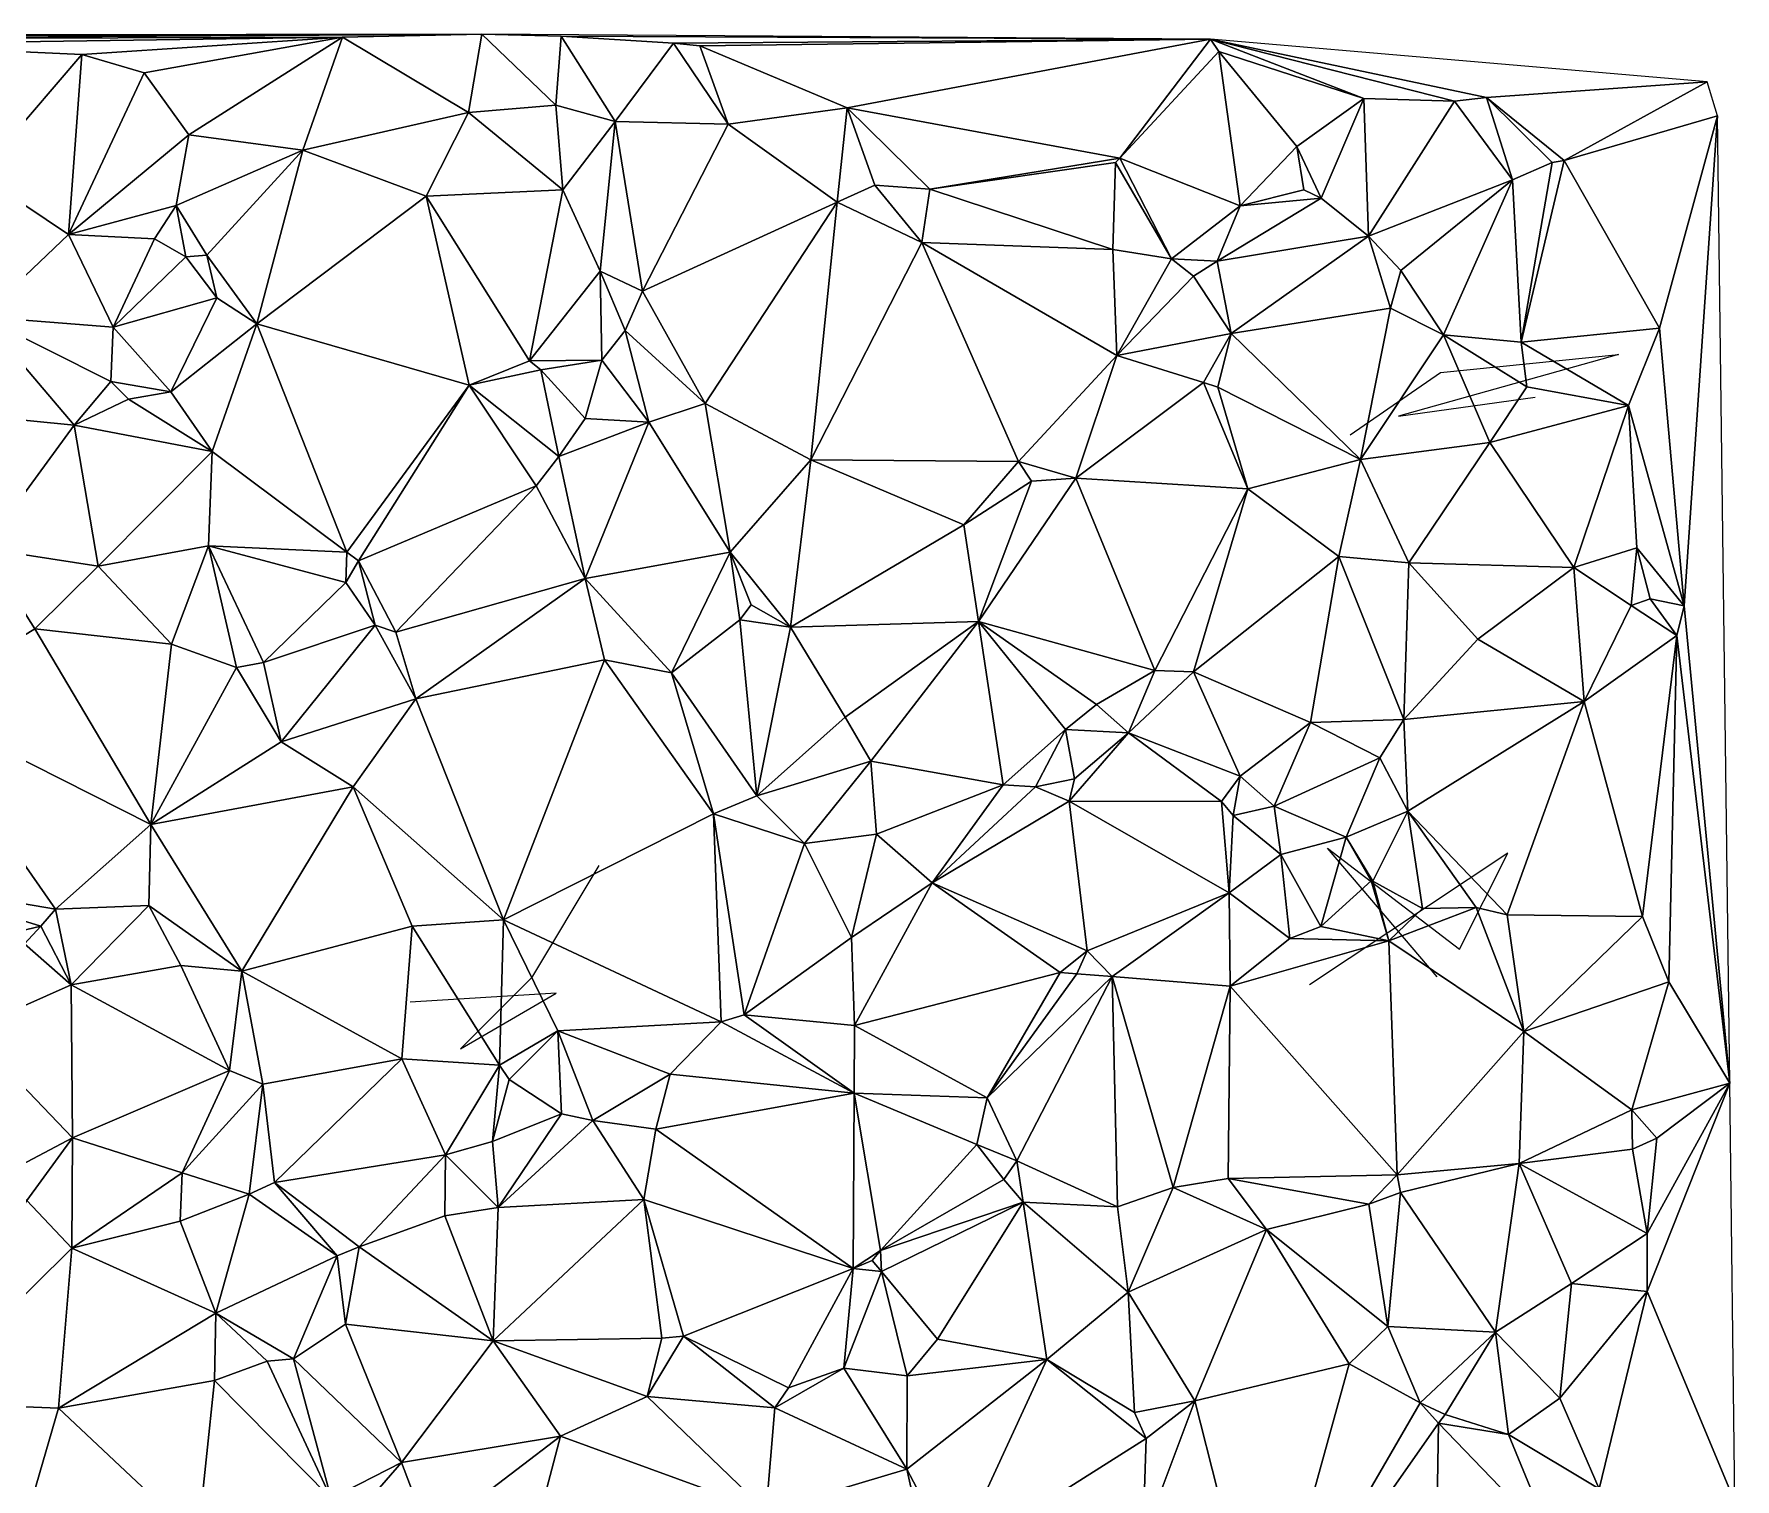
# Model space of a CAD drawing. Header units: metres. Extents: x -15.4 to 15, y -15.7 to 15.3.
# Drawn here: x 2.87 to 14.97, y 4.7 to 14.97 of the extents above; entities that cross this region are included whole.
import ezdxf

# ---------------------------------------------------------------- set-up
doc = ezdxf.new("R2010")
doc.units = ezdxf.units.M
doc.layers.add('CRACKS', color=1, linetype='Continuous')
doc.layers.add('STREET_MESH', color=7, linetype='Continuous')

msp = doc.modelspace()

# ---------------------------------------------------------------- linework, layer by layer
at = {"layer": 'CRACKS'}
for points in [[(12.232, 12.12, 0.1), (12.874, 12.564, 0.1), (14.139, 12.691, 0.1), (12.575, 12.254, 0.1), (13.548, 12.389, 0.1)], [(12.85, 8.269, 0.1), (12.07, 9.182, 0.1), (13.009, 8.464, 0.1), (13.353, 9.148, 0.1), (11.942, 8.21, 0.1)], [(6.889, 9.059, 0.1), (6.411, 8.261, 0.1), (5.906, 7.757, 0.1), (6.587, 8.151, 0.1), (5.547, 8.087, 0.1)]]:
    msp.add_polyline3d(points, dxfattribs=at)
at = {"layer": 'STREET_MESH'}
for points in [[(-14.066, 14.941), (-4.594, 14.939), (6.058, 14.97)], [(-4.594, 14.939), (0.271, 14.934), (6.058, 14.97)], [(0.271, 14.934), (5.066, 14.947), (6.058, 14.97)], [(5.066, 14.947), (0.271, 14.934), (1.595, 14.897)], [(3.212, 14.825), (5.066, 14.947), (1.595, 14.897)], [(3.212, 14.825), (1.595, 14.897), (2.48, 13.972)], [(3.657, 14.694), (5.066, 14.947), (3.212, 14.825)], [(3.657, 14.694), (3.975, 14.254), (5.066, 14.947)], [(3.975, 14.254), (4.784, 14.145), (5.066, 14.947)], [(5.066, 14.947), (4.784, 14.145), (5.963, 14.413)], [(5.066, 14.947), (5.963, 14.413), (6.058, 14.97)], [(5.963, 14.413), (6.583, 14.464), (6.058, 14.97)], [(6.622, 14.956), (11.238, 14.934), (6.058, 14.97)], [(6.583, 14.464), (6.622, 14.956), (6.058, 14.97)], [(6.583, 14.464), (7.006, 14.349), (6.622, 14.956)], [(7.006, 14.349), (7.421, 14.905), (6.622, 14.956)], [(6.622, 14.956), (7.421, 14.905), (11.238, 14.934)], [(7.421, 14.905), (7.006, 14.349), (7.81, 14.329)], [(7.421, 14.905), (7.608, 14.887), (11.238, 14.934)], [(7.608, 14.887), (7.421, 14.905), (7.81, 14.329)], [(7.608, 14.887), (8.656, 14.445), (11.238, 14.934)], [(8.656, 14.445), (7.608, 14.887), (7.81, 14.329)], [(8.656, 14.445), (10.594, 14.087), (11.238, 14.934)], [(10.594, 14.087), (11.298, 14.846), (11.238, 14.934)], [(11.238, 14.934), (13.202, 14.52), (14.771, 14.63)], [(11.298, 14.846), (12.33, 14.511), (11.238, 14.934)], [(12.33, 14.511), (12.975, 14.494), (11.238, 14.934)], [(12.975, 14.494), (13.202, 14.52), (11.238, 14.934)], [(3.119, 13.545), (3.212, 14.825), (2.48, 13.972)], [(3.119, 13.545), (3.657, 14.694), (3.212, 14.825)], [(11.298, 14.846), (10.594, 14.087), (11.449, 13.75)], [(11.298, 14.846), (11.854, 14.171), (12.33, 14.511)], [(11.854, 14.171), (11.298, 14.846), (11.449, 13.75)], [(3.657, 14.694), (3.119, 13.545), (3.975, 14.254)], [(13.202, 14.52), (12.975, 14.494), (13.387, 13.933)], [(13.202, 14.52), (13.754, 14.072), (14.771, 14.63)], [(13.669, 14.057), (13.202, 14.52), (13.387, 13.933)], [(13.754, 14.072), (13.202, 14.52), (13.669, 14.057)], [(13.754, 14.072), (14.845, 14.389), (14.771, 14.63)], [(4.784, 14.145), (5.661, 13.818), (5.963, 14.413)], [(5.661, 13.818), (6.633, 13.862), (5.963, 14.413)], [(6.633, 13.862), (6.583, 14.464), (5.963, 14.413)], [(6.583, 14.464), (6.633, 13.862), (7.006, 14.349)], [(8.584, 13.776), (8.656, 14.445), (7.81, 14.329)], [(8.851, 13.895), (8.656, 14.445), (8.584, 13.776)], [(8.656, 14.445), (8.851, 13.895), (9.243, 13.868)], [(10.594, 14.087), (8.656, 14.445), (9.243, 13.868)], [(11.854, 14.171), (12.026, 13.803), (12.33, 14.511)], [(12.026, 13.803), (12.363, 13.534), (12.33, 14.511)], [(12.363, 13.534), (12.975, 14.494), (12.33, 14.511)], [(12.975, 14.494), (12.363, 13.534), (13.387, 13.933)], [(7.006, 14.349), (6.633, 13.862), (6.9, 13.284)], [(7.2, 13.142), (7.006, 14.349), (6.9, 13.284)], [(7.006, 14.349), (7.2, 13.142), (7.81, 14.329)], [(7.2, 13.142), (8.584, 13.776), (7.81, 14.329)], [(13.754, 14.072), (14.432, 12.88), (14.845, 14.389)], [(14.432, 12.88), (14.607, 10.905), (14.845, 14.389)], [(14.845, 14.389), (14.607, 10.905), (14.933, 7.513)], [(3.119, 13.545), (3.885, 13.752), (3.975, 14.254)], [(3.885, 13.752), (4.784, 14.145), (3.975, 14.254)], [(11.903, 13.862), (11.854, 14.171), (11.449, 13.75)], [(11.903, 13.862), (12.026, 13.803), (11.854, 14.171)], [(4.784, 14.145), (3.885, 13.752), (4.101, 13.398)], [(4.457, 12.91), (4.784, 14.145), (4.101, 13.398)], [(4.457, 12.91), (5.661, 13.818), (4.784, 14.145)], [(10.563, 14.056), (10.594, 14.087), (9.243, 13.868)], [(10.544, 13.439), (10.563, 14.056), (9.243, 13.868)], [(10.544, 13.439), (10.961, 13.372), (10.563, 14.056)], [(10.961, 13.372), (10.594, 14.087), (10.563, 14.056)], [(10.594, 14.087), (10.961, 13.372), (11.449, 13.75)], [(13.447, 12.779), (13.669, 14.057), (13.387, 13.933)], [(13.447, 12.779), (13.754, 14.072), (13.669, 14.057)], [(13.754, 14.072), (13.447, 12.779), (14.432, 12.88)], [(2.502, 12.959), (3.119, 13.545), (2.48, 13.972)], [(12.363, 13.534), (12.593, 13.29), (13.387, 13.933)], [(12.593, 13.29), (12.896, 12.831), (13.387, 13.933)], [(12.896, 12.831), (13.447, 12.779), (13.387, 13.933)], [(5.661, 13.818), (4.457, 12.91), (5.968, 12.474)], [(6.633, 13.862), (5.661, 13.818), (6.396, 12.647)], [(6.396, 12.647), (5.661, 13.818), (5.968, 12.474)], [(6.633, 13.862), (6.396, 12.647), (6.9, 13.284)], [(9.187, 13.489), (8.851, 13.895), (8.584, 13.776)], [(8.851, 13.895), (9.187, 13.489), (9.243, 13.868)], [(9.187, 13.489), (10.544, 13.439), (9.243, 13.868)], [(12.026, 13.803), (11.287, 13.356), (12.363, 13.534)], [(11.287, 13.356), (12.026, 13.803), (11.449, 13.75)], [(12.026, 13.803), (11.903, 13.862), (11.449, 13.75)], [(3.73, 13.514), (3.885, 13.752), (3.119, 13.545)], [(3.73, 13.514), (3.952, 13.387), (3.885, 13.752)], [(3.885, 13.752), (3.952, 13.387), (4.101, 13.398)], [(7.2, 13.142), (7.645, 12.343), (8.584, 13.776)], [(7.645, 12.343), (8.397, 11.943), (8.584, 13.776)], [(8.397, 11.943), (9.187, 13.489), (8.584, 13.776)], [(10.961, 13.372), (11.287, 13.356), (11.449, 13.75)], [(3.119, 13.545), (2.502, 12.959), (3.436, 12.886)], [(3.73, 13.514), (3.119, 13.545), (3.436, 12.886)], [(3.952, 13.387), (3.73, 13.514), (3.436, 12.886)], [(9.187, 13.489), (8.397, 11.943), (9.874, 11.931)], [(10.573, 12.685), (9.187, 13.489), (9.874, 11.931)], [(9.187, 13.489), (10.573, 12.685), (10.544, 13.439)], [(10.544, 13.439), (10.573, 12.685), (10.961, 13.372)], [(12.363, 13.534), (11.287, 13.356), (11.387, 12.841)], [(12.363, 13.534), (11.387, 12.841), (12.52, 13.021)], [(12.593, 13.29), (12.363, 13.534), (12.52, 13.021)], [(4.173, 13.094), (3.952, 13.387), (3.436, 12.886)], [(3.952, 13.387), (4.173, 13.094), (4.101, 13.398)], [(4.173, 13.094), (4.457, 12.91), (4.101, 13.398)], [(10.573, 12.685), (11.119, 13.25), (10.961, 13.372)], [(11.119, 13.25), (11.287, 13.356), (10.961, 13.372)], [(11.287, 13.356), (11.119, 13.25), (11.387, 12.841)], [(6.396, 12.647), (6.911, 12.651), (6.9, 13.284)], [(6.911, 12.651), (7.076, 12.863), (6.9, 13.284)], [(7.076, 12.863), (7.2, 13.142), (6.9, 13.284)], [(11.119, 13.25), (10.573, 12.685), (11.387, 12.841)], [(12.593, 13.29), (12.52, 13.021), (12.896, 12.831)], [(3.847, 12.427), (4.173, 13.094), (3.436, 12.886)], [(4.457, 12.91), (4.173, 13.094), (3.847, 12.427)], [(7.645, 12.343), (7.2, 13.142), (7.076, 12.863)], [(1.986, 12.306), (3.158, 12.189), (2.502, 12.959)], [(2.502, 12.959), (3.419, 12.499), (3.436, 12.886)], [(3.158, 12.189), (3.419, 12.499), (2.502, 12.959)], [(11.387, 12.841), (12.306, 11.946), (12.52, 13.021)], [(12.52, 13.021), (12.306, 11.946), (12.896, 12.831)], [(3.419, 12.499), (3.847, 12.427), (3.436, 12.886)], [(4.457, 12.91), (3.847, 12.427), (4.141, 12.002)], [(5.097, 11.287), (4.457, 12.91), (4.141, 12.002)], [(4.457, 12.91), (5.097, 11.287), (5.968, 12.474)], [(7.244, 12.211), (7.076, 12.863), (6.911, 12.651)], [(7.244, 12.211), (7.645, 12.343), (7.076, 12.863)], [(10.573, 12.685), (11.19, 12.494), (11.387, 12.841)], [(11.387, 12.841), (11.19, 12.494), (11.292, 12.459)], [(12.306, 11.946), (11.387, 12.841), (11.292, 12.459)], [(12.306, 11.946), (13.226, 12.066), (12.896, 12.831)], [(13.488, 12.461), (13.447, 12.779), (12.896, 12.831)], [(13.226, 12.066), (13.488, 12.461), (12.896, 12.831)], [(13.447, 12.779), (14.212, 12.33), (14.432, 12.88)], [(14.432, 12.88), (14.212, 12.33), (14.607, 10.905)], [(13.488, 12.461), (14.212, 12.33), (13.447, 12.779)], [(6.477, 12.582), (6.396, 12.647), (5.968, 12.474)], [(6.605, 11.967), (6.477, 12.582), (5.968, 12.474)], [(6.477, 12.582), (6.911, 12.651), (6.396, 12.647)], [(6.911, 12.651), (6.477, 12.582), (6.793, 12.237)], [(6.477, 12.582), (6.605, 11.967), (6.793, 12.237)], [(7.244, 12.211), (6.911, 12.651), (6.793, 12.237)], [(10.573, 12.685), (9.874, 11.931), (10.282, 11.813)], [(11.19, 12.494), (10.573, 12.685), (10.282, 11.813)], [(3.545, 12.375), (3.419, 12.499), (3.158, 12.189)], [(3.419, 12.499), (3.545, 12.375), (3.847, 12.427)], [(5.097, 11.287), (5.181, 11.226), (5.968, 12.474)], [(5.181, 11.226), (6.444, 11.759), (5.968, 12.474)], [(6.444, 11.759), (6.605, 11.967), (5.968, 12.474)], [(11.505, 11.737), (11.19, 12.494), (10.282, 11.813)], [(11.19, 12.494), (11.505, 11.737), (11.292, 12.459)], [(11.505, 11.737), (12.306, 11.946), (11.292, 12.459)], [(14.212, 12.33), (13.488, 12.461), (13.226, 12.066)], [(3.545, 12.375), (3.158, 12.189), (4.141, 12.002)], [(3.847, 12.427), (3.545, 12.375), (4.141, 12.002)], [(7.645, 12.343), (7.244, 12.211), (7.824, 11.287)], [(7.645, 12.343), (7.824, 11.287), (8.397, 11.943)], [(3.158, 12.189), (1.986, 12.306), (2.517, 11.314)], [(6.605, 11.967), (7.244, 12.211), (6.793, 12.237)], [(13.822, 11.177), (14.212, 12.33), (13.226, 12.066)], [(14.212, 12.33), (13.822, 11.177), (14.27, 11.318)], [(14.212, 12.33), (14.27, 11.318), (14.607, 10.905)], [(3.33, 11.188), (3.158, 12.189), (2.517, 11.314)], [(3.158, 12.189), (3.33, 11.188), (4.141, 12.002)], [(6.793, 11.1), (7.244, 12.211), (6.605, 11.967)], [(7.244, 12.211), (6.793, 11.1), (7.824, 11.287)], [(3.33, 11.188), (4.113, 11.332), (4.141, 12.002)], [(4.113, 11.332), (5.097, 11.287), (4.141, 12.002)], [(12.65, 11.212), (13.226, 12.066), (12.306, 11.946)], [(12.65, 11.212), (13.822, 11.177), (13.226, 12.066)], [(6.444, 11.759), (6.793, 11.1), (6.605, 11.967)], [(8.397, 11.943), (7.824, 11.287), (8.252, 10.753)], [(8.397, 11.943), (8.252, 10.753), (9.486, 11.482)], [(9.874, 11.931), (8.397, 11.943), (9.486, 11.482)], [(9.965, 11.791), (9.874, 11.931), (9.486, 11.482)], [(9.874, 11.931), (9.965, 11.791), (10.282, 11.813)], [(11.505, 11.737), (12.151, 11.256), (12.306, 11.946)], [(12.151, 11.256), (12.65, 11.212), (12.306, 11.946)], [(5.445, 10.718), (6.444, 11.759), (5.181, 11.226)], [(6.793, 11.1), (6.444, 11.759), (5.445, 10.718)], [(9.59, 10.794), (9.965, 11.791), (9.486, 11.482)], [(9.965, 11.791), (9.59, 10.794), (10.282, 11.813)], [(9.59, 10.794), (10.844, 10.445), (10.282, 11.813)], [(10.844, 10.445), (11.505, 11.737), (10.282, 11.813)], [(11.505, 11.737), (10.844, 10.445), (11.117, 10.437)], [(12.151, 11.256), (11.505, 11.737), (11.117, 10.437)], [(8.252, 10.753), (9.59, 10.794), (9.486, 11.482)], [(2.88, 10.742), (2.517, 11.314), (2.009, 10.206)], [(2.88, 10.742), (3.33, 11.188), (2.517, 11.314)], [(3.33, 11.188), (3.851, 10.633), (4.113, 11.332)], [(3.851, 10.633), (4.313, 10.467), (4.113, 11.332)], [(4.313, 10.467), (4.505, 10.503), (4.113, 11.332)], [(5.091, 11.071), (5.097, 11.287), (4.113, 11.332)], [(4.505, 10.503), (5.091, 11.071), (4.113, 11.332)], [(5.091, 11.071), (5.181, 11.226), (5.097, 11.287)], [(7.824, 11.287), (6.793, 11.1), (7.407, 10.428)], [(7.891, 10.805), (7.824, 11.287), (7.407, 10.428)], [(7.824, 11.287), (7.973, 10.912), (8.252, 10.753)], [(7.891, 10.805), (7.973, 10.912), (7.824, 11.287)], [(12.151, 11.256), (11.117, 10.437), (11.951, 10.076)], [(12.613, 10.097), (12.151, 11.256), (11.951, 10.076)], [(12.151, 11.256), (12.613, 10.097), (12.65, 11.212)], [(13.822, 11.177), (14.231, 10.907), (14.27, 11.318)], [(14.231, 10.907), (14.366, 10.954), (14.27, 11.318)], [(14.27, 11.318), (14.366, 10.954), (14.607, 10.905)], [(2.88, 10.742), (3.851, 10.633), (3.33, 11.188)], [(5.091, 11.071), (5.299, 10.769), (5.181, 11.226)], [(5.299, 10.769), (5.445, 10.718), (5.181, 11.226)], [(12.613, 10.097), (13.139, 10.668), (12.65, 11.212)], [(13.139, 10.668), (13.822, 11.177), (12.65, 11.212)], [(13.822, 11.177), (13.139, 10.668), (13.895, 10.225)], [(14.231, 10.907), (13.822, 11.177), (13.895, 10.225)], [(5.091, 11.071), (4.505, 10.503), (5.299, 10.769)], [(6.793, 11.1), (5.445, 10.718), (5.589, 10.245)], [(6.793, 11.1), (5.589, 10.245), (6.93, 10.521)], [(7.407, 10.428), (6.793, 11.1), (6.93, 10.521)], [(7.973, 10.912), (7.891, 10.805), (8.252, 10.753)], [(14.556, 10.694), (14.231, 10.907), (13.895, 10.225)], [(14.366, 10.954), (14.231, 10.907), (14.556, 10.694)], [(14.366, 10.954), (14.556, 10.694), (14.607, 10.905)], [(14.607, 10.905), (14.556, 10.694), (14.933, 7.513)], [(5.299, 10.769), (4.505, 10.503), (4.63, 9.938)], [(5.299, 10.769), (4.63, 9.938), (5.589, 10.245)], [(5.445, 10.718), (5.299, 10.769), (5.589, 10.245)], [(8.013, 9.555), (7.891, 10.805), (7.407, 10.428)], [(7.891, 10.805), (8.013, 9.555), (8.252, 10.753)], [(8.641, 10.115), (9.59, 10.794), (8.252, 10.753)], [(8.641, 10.115), (8.824, 9.801), (9.59, 10.794)], [(8.824, 9.801), (9.764, 9.633), (9.59, 10.794)], [(10.428, 10.203), (10.844, 10.445), (9.59, 10.794)], [(10.207, 10.026), (10.428, 10.203), (9.59, 10.794)], [(9.764, 9.633), (10.207, 10.026), (9.59, 10.794)], [(3.703, 9.352), (2.88, 10.742), (2.009, 10.206)], [(3.851, 10.633), (2.88, 10.742), (3.703, 9.352)], [(8.013, 9.555), (8.641, 10.115), (8.252, 10.753)], [(13.139, 10.668), (12.613, 10.097), (13.895, 10.225)], [(14.556, 10.694), (13.895, 10.225), (14.31, 8.696)], [(14.497, 8.232), (14.556, 10.694), (14.31, 8.696)], [(14.556, 10.694), (14.497, 8.232), (14.933, 7.513)], [(4.313, 10.467), (3.851, 10.633), (3.703, 9.352)], [(4.63, 9.938), (4.313, 10.467), (3.703, 9.352)], [(4.63, 9.938), (4.505, 10.503), (4.313, 10.467)], [(5.589, 10.245), (6.211, 8.674), (6.93, 10.521)], [(6.211, 8.674), (7.704, 9.427), (6.93, 10.521)], [(7.704, 9.427), (7.407, 10.428), (6.93, 10.521)], [(8.013, 9.555), (7.407, 10.428), (7.704, 9.427)], [(10.656, 10.003), (10.844, 10.445), (10.428, 10.203)], [(10.844, 10.445), (10.656, 10.003), (11.117, 10.437)], [(10.656, 10.003), (11.451, 9.694), (11.117, 10.437)], [(11.117, 10.437), (11.451, 9.694), (11.951, 10.076)], [(1.904, 8.941), (3.027, 8.75), (2.009, 10.206)], [(3.027, 8.75), (3.703, 9.352), (2.009, 10.206)], [(4.63, 9.938), (5.142, 9.619), (5.589, 10.245)], [(5.589, 10.245), (5.142, 9.619), (6.211, 8.674)], [(10.207, 10.026), (10.656, 10.003), (10.428, 10.203)], [(12.613, 10.097), (12.641, 9.446), (13.895, 10.225)], [(12.641, 9.446), (13.349, 8.709), (13.895, 10.225)], [(13.895, 10.225), (13.349, 8.709), (14.31, 8.696)], [(8.013, 9.555), (8.824, 9.801), (8.641, 10.115)], [(11.451, 9.694), (11.692, 9.481), (11.951, 10.076)], [(11.692, 9.481), (12.444, 9.824), (11.951, 10.076)], [(12.444, 9.824), (12.613, 10.097), (11.951, 10.076)], [(12.613, 10.097), (12.444, 9.824), (12.641, 9.446)], [(5.142, 9.619), (4.63, 9.938), (3.703, 9.352)], [(10.207, 10.026), (9.764, 9.633), (9.995, 9.618)], [(10.207, 10.026), (9.995, 9.618), (10.272, 9.676)], [(10.656, 10.003), (10.207, 10.026), (10.272, 9.676)], [(10.235, 9.517), (10.656, 10.003), (10.272, 9.676)], [(11.317, 9.515), (10.656, 10.003), (10.235, 9.517)], [(11.451, 9.694), (10.656, 10.003), (11.317, 9.515)], [(8.824, 9.801), (8.013, 9.555), (8.353, 9.216)], [(8.824, 9.801), (8.353, 9.216), (8.864, 9.282)], [(9.764, 9.633), (8.824, 9.801), (8.864, 9.282)], [(11.692, 9.481), (12.204, 9.26), (12.444, 9.824)], [(12.444, 9.824), (12.204, 9.26), (12.641, 9.446)], [(9.995, 9.618), (10.235, 9.517), (10.272, 9.676)], [(11.4, 9.416), (11.451, 9.694), (11.317, 9.515)], [(11.451, 9.694), (11.4, 9.416), (11.692, 9.481)], [(4.352, 8.309), (5.142, 9.619), (3.703, 9.352)], [(4.352, 8.309), (5.562, 8.629), (5.142, 9.619)], [(5.142, 9.619), (5.562, 8.629), (6.211, 8.674)], [(9.26, 8.937), (9.764, 9.633), (8.864, 9.282)], [(9.995, 9.618), (9.764, 9.633), (9.26, 8.937)], [(9.995, 9.618), (9.26, 8.937), (10.235, 9.517)], [(8.353, 9.216), (8.013, 9.555), (7.704, 9.427)], [(10.235, 9.517), (9.26, 8.937), (10.361, 8.452)], [(10.235, 9.517), (10.361, 8.452), (11.372, 8.865)], [(11.317, 9.515), (10.235, 9.517), (11.372, 8.865)], [(11.4, 9.416), (11.317, 9.515), (11.372, 8.865)], [(11.4, 9.416), (11.739, 9.137), (11.692, 9.481)], [(11.739, 9.137), (12.204, 9.26), (11.692, 9.481)], [(12.204, 9.26), (12.393, 8.947), (12.641, 9.446)], [(12.393, 8.947), (12.747, 8.754), (12.641, 9.446)], [(12.747, 8.754), (13.128, 8.762), (12.641, 9.446)], [(13.128, 8.762), (13.349, 8.709), (12.641, 9.446)], [(3.69, 8.776), (3.703, 9.352), (3.027, 8.75)], [(3.69, 8.776), (4.352, 8.309), (3.703, 9.352)], [(7.76, 7.949), (7.704, 9.427), (6.211, 8.674)], [(7.76, 7.949), (7.923, 7.998), (7.704, 9.427)], [(7.923, 7.998), (8.353, 9.216), (7.704, 9.427)], [(11.739, 9.137), (11.4, 9.416), (11.372, 8.865)], [(7.923, 7.998), (8.686, 8.548), (8.353, 9.216)], [(8.353, 9.216), (8.686, 8.548), (8.864, 9.282)], [(8.686, 8.548), (9.26, 8.937), (8.864, 9.282)], [(11.739, 9.137), (12.024, 8.625), (12.204, 9.26)], [(12.024, 8.625), (12.381, 8.95), (12.204, 9.26)], [(12.381, 8.95), (12.393, 8.947), (12.204, 9.26)], [(11.804, 8.54), (11.739, 9.137), (11.372, 8.865)], [(12.024, 8.625), (11.739, 9.137), (11.804, 8.54)], [(1.904, 8.941), (2.922, 8.628), (3.027, 8.75)], [(2.301, 8.482), (2.922, 8.628), (1.904, 8.941)], [(9.26, 8.937), (8.686, 8.548), (8.708, 7.921)], [(10.17, 8.3), (9.26, 8.937), (8.708, 7.921)], [(9.26, 8.937), (10.17, 8.3), (10.361, 8.452)], [(10.361, 8.452), (10.539, 8.271), (11.372, 8.865)], [(10.539, 8.271), (11.378, 8.201), (11.372, 8.865)], [(11.378, 8.201), (11.804, 8.54), (11.372, 8.865)], [(12.381, 8.95), (12.024, 8.625), (12.507, 8.523)], [(12.393, 8.947), (12.381, 8.95), (12.507, 8.523)], [(12.393, 8.947), (12.507, 8.523), (12.747, 8.754)], [(2.922, 8.628), (3.138, 8.212), (3.027, 8.75)], [(3.138, 8.212), (3.69, 8.776), (3.027, 8.75)], [(3.69, 8.776), (3.138, 8.212), (3.918, 8.349)], [(4.352, 8.309), (3.69, 8.776), (3.918, 8.349)], [(13.128, 8.762), (12.507, 8.523), (13.468, 7.879)], [(12.507, 8.523), (13.128, 8.762), (12.747, 8.754)], [(13.349, 8.709), (13.128, 8.762), (13.468, 7.879)], [(14.31, 8.696), (13.349, 8.709), (13.468, 7.879)], [(2.301, 8.482), (2.805, 8.503), (2.922, 8.628)], [(2.805, 8.503), (3.138, 8.212), (2.922, 8.628)], [(5.562, 8.629), (4.352, 8.309), (5.489, 7.684)], [(6.184, 7.641), (5.562, 8.629), (5.489, 7.684)], [(5.562, 8.629), (6.184, 7.641), (6.211, 8.674)], [(6.211, 8.674), (6.184, 7.641), (6.599, 7.883)], [(7.76, 7.949), (6.211, 8.674), (6.599, 7.883)], [(12.507, 8.523), (12.024, 8.625), (11.804, 8.54)], [(14.497, 8.232), (14.31, 8.696), (13.468, 7.879)], [(3.138, 8.212), (2.805, 8.503), (2.412, 7.888)], [(8.686, 8.548), (7.923, 7.998), (8.708, 7.921)], [(11.378, 8.201), (12.507, 8.523), (11.804, 8.54)], [(12.507, 8.523), (11.378, 8.201), (12.567, 6.86)], [(12.507, 8.523), (12.567, 6.86), (13.468, 7.879)], [(3.138, 8.212), (4.264, 7.602), (3.918, 8.349)], [(4.264, 7.602), (4.352, 8.309), (3.918, 8.349)], [(10.17, 8.3), (10.288, 8.29), (10.361, 8.452)], [(10.288, 8.29), (10.539, 8.271), (10.361, 8.452)], [(4.352, 8.309), (4.264, 7.602), (4.499, 7.505)], [(4.352, 8.309), (4.499, 7.505), (5.489, 7.684)], [(10.17, 8.3), (8.708, 7.921), (9.65, 7.407)], [(10.288, 8.29), (10.17, 8.3), (9.65, 7.407)], [(10.539, 8.271), (10.288, 8.29), (9.65, 7.407)], [(9.862, 6.96), (10.539, 8.271), (9.65, 7.407)], [(10.539, 8.271), (9.862, 6.96), (10.577, 6.634)], [(10.974, 6.77), (10.539, 8.271), (10.577, 6.634)], [(10.539, 8.271), (10.974, 6.77), (11.378, 8.201)], [(14.236, 7.323), (14.497, 8.232), (13.468, 7.879)], [(14.497, 8.232), (14.236, 7.323), (14.933, 7.513)], [(3.138, 8.212), (2.412, 7.888), (3.147, 7.124)], [(3.138, 8.212), (3.147, 7.124), (4.264, 7.602)], [(11.378, 8.201), (10.974, 6.77), (11.365, 6.834)], [(12.567, 6.86), (11.378, 8.201), (11.365, 6.834)], [(8.706, 7.442), (7.923, 7.998), (7.76, 7.949)], [(7.923, 7.998), (8.706, 7.442), (8.708, 7.921)], [(2.412, 7.888), (2.621, 6.846), (3.147, 7.124)], [(6.184, 7.641), (6.251, 7.539), (6.599, 7.883)], [(6.251, 7.539), (6.623, 7.295), (6.599, 7.883)], [(7.397, 7.576), (7.76, 7.949), (6.599, 7.883)], [(6.847, 7.246), (7.397, 7.576), (6.599, 7.883)], [(6.623, 7.295), (6.847, 7.246), (6.599, 7.883)], [(7.397, 7.576), (8.706, 7.442), (7.76, 7.949)], [(8.708, 7.921), (8.706, 7.442), (9.65, 7.407)], [(12.567, 6.86), (13.435, 6.941), (13.468, 7.879)], [(13.435, 6.941), (14.236, 7.323), (13.468, 7.879)], [(4.499, 7.505), (4.582, 6.806), (5.489, 7.684)], [(4.582, 6.806), (5.8, 7.002), (5.489, 7.684)], [(5.8, 7.002), (6.184, 7.641), (5.489, 7.684)], [(6.184, 7.641), (5.8, 7.002), (6.133, 7.098)], [(6.251, 7.539), (6.184, 7.641), (6.133, 7.098)], [(3.147, 7.124), (3.927, 6.874), (4.264, 7.602)], [(4.264, 7.602), (3.927, 6.874), (4.499, 7.505)], [(3.927, 6.874), (4.402, 6.722), (4.499, 7.505)], [(4.402, 6.722), (4.582, 6.806), (4.499, 7.505)], [(6.623, 7.295), (6.251, 7.539), (6.133, 7.098)], [(6.847, 7.246), (7.295, 7.185), (7.397, 7.576)], [(7.295, 7.185), (8.706, 7.442), (7.397, 7.576)], [(14.236, 7.323), (14.413, 7.121), (14.933, 7.513)], [(14.344, 6.03), (14.968, 4.536), (14.933, 7.513)], [(14.345, 6.444), (14.344, 6.03), (14.933, 7.513)], [(14.413, 7.121), (14.345, 6.444), (14.933, 7.513)], [(7.295, 7.185), (8.698, 6.194), (8.706, 7.442)], [(8.706, 7.442), (8.698, 6.194), (8.893, 6.323)], [(8.706, 7.442), (9.577, 7.075), (9.65, 7.407)], [(9.577, 7.075), (8.706, 7.442), (8.893, 6.323)], [(9.577, 7.075), (9.862, 6.96), (9.65, 7.407)], [(6.173, 6.628), (6.623, 7.295), (6.133, 7.098)], [(6.173, 6.628), (6.847, 7.246), (6.623, 7.295)], [(13.435, 6.941), (14.239, 7.042), (14.236, 7.323)], [(14.239, 7.042), (14.413, 7.121), (14.236, 7.323)], [(6.847, 7.246), (6.173, 6.628), (7.21, 6.684)], [(7.295, 7.185), (6.847, 7.246), (7.21, 6.684)], [(8.698, 6.194), (7.295, 7.185), (7.21, 6.684)], [(3.147, 7.124), (2.621, 6.846), (2.821, 6.679)], [(3.142, 6.338), (3.147, 7.124), (2.821, 6.679)], [(3.927, 6.874), (3.147, 7.124), (3.142, 6.338)], [(5.8, 7.002), (6.173, 6.628), (6.133, 7.098)], [(9.77, 6.827), (9.577, 7.075), (8.893, 6.323)], [(9.862, 6.96), (9.577, 7.075), (9.77, 6.827)], [(14.239, 7.042), (13.435, 6.941), (14.345, 6.444)], [(14.413, 7.121), (14.239, 7.042), (14.345, 6.444)], [(5.8, 7.002), (4.582, 6.806), (5.186, 6.349)], [(5.795, 6.57), (5.8, 7.002), (5.186, 6.349)], [(5.795, 6.57), (6.173, 6.628), (5.8, 7.002)], [(9.862, 6.96), (9.77, 6.827), (9.908, 6.665)], [(10.577, 6.634), (9.862, 6.96), (9.908, 6.665)], [(13.435, 6.941), (12.567, 6.86), (12.589, 6.734)], [(13.265, 5.741), (13.435, 6.941), (12.589, 6.734)], [(13.265, 5.741), (13.805, 6.088), (13.435, 6.941)], [(13.435, 6.941), (13.805, 6.088), (14.345, 6.444)], [(3.927, 6.874), (3.142, 6.338), (3.912, 6.531)], [(4.402, 6.722), (3.927, 6.874), (3.912, 6.531)], [(4.402, 6.722), (5.029, 6.285), (4.582, 6.806)], [(4.582, 6.806), (5.029, 6.285), (5.186, 6.349)], [(9.908, 6.665), (9.77, 6.827), (8.893, 6.323)], [(10.974, 6.77), (11.637, 6.473), (11.365, 6.834)], [(12.567, 6.86), (11.365, 6.834), (12.365, 6.652)], [(11.365, 6.834), (11.637, 6.473), (12.365, 6.652)], [(12.589, 6.734), (12.567, 6.86), (12.365, 6.652)], [(2.032, 5.242), (3.142, 6.338), (2.821, 6.679)], [(4.167, 5.878), (4.402, 6.722), (3.912, 6.531)], [(5.029, 6.285), (4.402, 6.722), (4.167, 5.878)], [(7.21, 6.684), (6.137, 5.68), (7.338, 5.7)], [(7.21, 6.684), (6.173, 6.628), (6.137, 5.68)], [(7.21, 6.684), (7.338, 5.7), (7.492, 5.713)], [(8.698, 6.194), (7.21, 6.684), (7.492, 5.713)], [(8.9, 6.173), (9.908, 6.665), (8.893, 6.323)], [(9.298, 5.692), (9.908, 6.665), (8.9, 6.173)], [(9.298, 5.692), (10.076, 5.547), (9.908, 6.665)], [(10.654, 6.026), (10.577, 6.634), (9.908, 6.665)], [(10.076, 5.547), (10.654, 6.026), (9.908, 6.665)], [(10.654, 6.026), (10.974, 6.77), (10.577, 6.634)], [(10.974, 6.77), (10.654, 6.026), (11.637, 6.473)], [(12.499, 5.782), (12.589, 6.734), (12.365, 6.652)], [(12.499, 5.782), (13.265, 5.741), (12.589, 6.734)], [(5.795, 6.57), (5.186, 6.349), (6.137, 5.68)], [(6.173, 6.628), (5.795, 6.57), (6.137, 5.68)], [(11.637, 6.473), (12.499, 5.782), (12.365, 6.652)], [(3.142, 6.338), (4.167, 5.878), (3.912, 6.531)], [(11.637, 6.473), (10.654, 6.026), (11.127, 5.253)], [(12.226, 5.516), (11.637, 6.473), (11.127, 5.253)], [(12.226, 5.516), (12.499, 5.782), (11.637, 6.473)], [(13.805, 6.088), (14.344, 6.03), (14.345, 6.444)], [(3.142, 6.338), (2.032, 5.242), (3.046, 5.202)], [(4.167, 5.878), (3.142, 6.338), (3.046, 5.202)], [(5.029, 6.285), (5.088, 5.8), (5.186, 6.349)], [(5.186, 6.349), (5.088, 5.8), (6.137, 5.68)], [(8.698, 6.194), (8.833, 6.251), (8.893, 6.323)], [(8.833, 6.251), (8.9, 6.173), (8.893, 6.323)], [(5.029, 6.285), (4.167, 5.878), (4.719, 5.553)], [(5.088, 5.8), (5.029, 6.285), (4.719, 5.553)], [(8.237, 5.347), (8.698, 6.194), (7.492, 5.713)], [(8.632, 5.486), (8.698, 6.194), (8.237, 5.347)], [(8.698, 6.194), (8.632, 5.486), (8.9, 6.173)], [(8.632, 5.486), (9.083, 5.432), (8.9, 6.173)], [(8.833, 6.251), (8.698, 6.194), (8.9, 6.173)], [(9.083, 5.432), (9.298, 5.692), (8.9, 6.173)], [(13.722, 5.272), (13.805, 6.088), (13.265, 5.741)], [(13.805, 6.088), (13.722, 5.272), (14.344, 6.03)], [(10.076, 5.547), (10.698, 5.171), (10.654, 6.026)], [(10.654, 6.026), (10.698, 5.171), (11.127, 5.253)], [(14.344, 6.03), (13.722, 5.272), (14.003, 4.629)], [(14.344, 6.03), (14.003, 4.629), (14.968, 4.536)], [(4.157, 5.399), (4.167, 5.878), (3.046, 5.202)], [(4.53, 5.536), (4.167, 5.878), (4.157, 5.399)], [(4.167, 5.878), (4.53, 5.536), (4.719, 5.553)], [(5.487, 4.815), (5.088, 5.8), (4.719, 5.553)], [(5.088, 5.8), (5.487, 4.815), (6.137, 5.68)], [(6.137, 5.68), (7.232, 5.284), (7.338, 5.7)], [(7.338, 5.7), (7.232, 5.284), (7.492, 5.713)], [(7.232, 5.284), (8.14, 5.205), (7.492, 5.713)], [(8.14, 5.205), (8.237, 5.347), (7.492, 5.713)], [(10.076, 5.547), (9.298, 5.692), (9.083, 5.432)], [(12.226, 5.516), (12.731, 5.24), (12.499, 5.782)], [(12.731, 5.24), (13.265, 5.741), (12.499, 5.782)], [(13.265, 5.741), (12.731, 5.24), (12.907, 5.156)], [(13.357, 5.015), (13.265, 5.741), (12.907, 5.156)], [(13.357, 5.015), (13.722, 5.272), (13.265, 5.741)], [(5.487, 4.815), (6.616, 5.003), (6.137, 5.68)], [(6.616, 5.003), (7.232, 5.284), (6.137, 5.68)], [(4.985, 4.56), (4.53, 5.536), (4.157, 5.399)], [(4.53, 5.536), (4.985, 4.56), (4.719, 5.553)], [(4.985, 4.56), (5.487, 4.815), (4.719, 5.553)], [(8.14, 5.205), (8.632, 5.486), (8.237, 5.347)], [(8.632, 5.486), (8.14, 5.205), (9.079, 4.768)], [(9.083, 5.432), (8.632, 5.486), (9.079, 4.768)], [(9.418, 4.123), (10.076, 5.547), (9.079, 4.768)], [(10.076, 5.547), (9.083, 5.432), (9.079, 4.768)], [(10.076, 5.547), (9.418, 4.123), (10.781, 4.987)], [(10.698, 5.171), (10.076, 5.547), (10.781, 4.987)], [(11.618, 3.32), (12.226, 5.516), (11.127, 5.253)], [(12.731, 5.24), (12.226, 5.516), (11.618, 3.32)], [(4.039, 4.27), (4.157, 5.399), (3.046, 5.202)], [(4.039, 4.27), (4.985, 4.56), (4.157, 5.399)], [(2.032, 5.242), (2.866, 4.581), (3.046, 5.202)], [(2.866, 4.581), (4.039, 4.27), (3.046, 5.202)], [(7.232, 5.284), (6.616, 5.003), (8.08, 4.47)], [(8.14, 5.205), (7.232, 5.284), (8.08, 4.47)], [(8.14, 5.205), (8.08, 4.47), (9.079, 4.768)], [(11.127, 5.253), (10.698, 5.171), (10.781, 4.987)], [(11.127, 5.253), (10.781, 4.987), (10.758, 4.267)], [(11.618, 3.32), (11.127, 5.253), (10.758, 4.267)], [(12.861, 5.095), (12.731, 5.24), (11.618, 3.32)], [(12.731, 5.24), (12.861, 5.095), (12.907, 5.156)], [(13.722, 5.272), (13.357, 5.015), (14.003, 4.629)], [(12.861, 5.095), (11.618, 3.32), (12.831, 3.361)], [(13.672, 4.255), (12.861, 5.095), (12.831, 3.361)], [(12.861, 5.095), (13.357, 5.015), (12.907, 5.156)], [(13.672, 4.255), (13.357, 5.015), (12.861, 5.095)], [(5.487, 4.815), (5.685, 4.291), (6.616, 5.003)], [(6.616, 5.003), (5.685, 4.291), (6.384, 4.119)], [(8.08, 4.47), (6.616, 5.003), (6.384, 4.119)], [(10.781, 4.987), (9.418, 4.123), (10.758, 4.267)], [(13.357, 5.015), (13.672, 4.255), (14.003, 4.629)], [(5.487, 4.815), (4.985, 4.56), (5.298, 4.6)], [(5.685, 4.291), (5.487, 4.815), (5.298, 4.6)], [(9.079, 4.768), (8.08, 4.47), (9.221, 4.127)], [(9.418, 4.123), (9.079, 4.768), (9.221, 4.127)]]:
    msp.add_3dface(points, dxfattribs=at)

doc.saveas('drawing.dxf')
